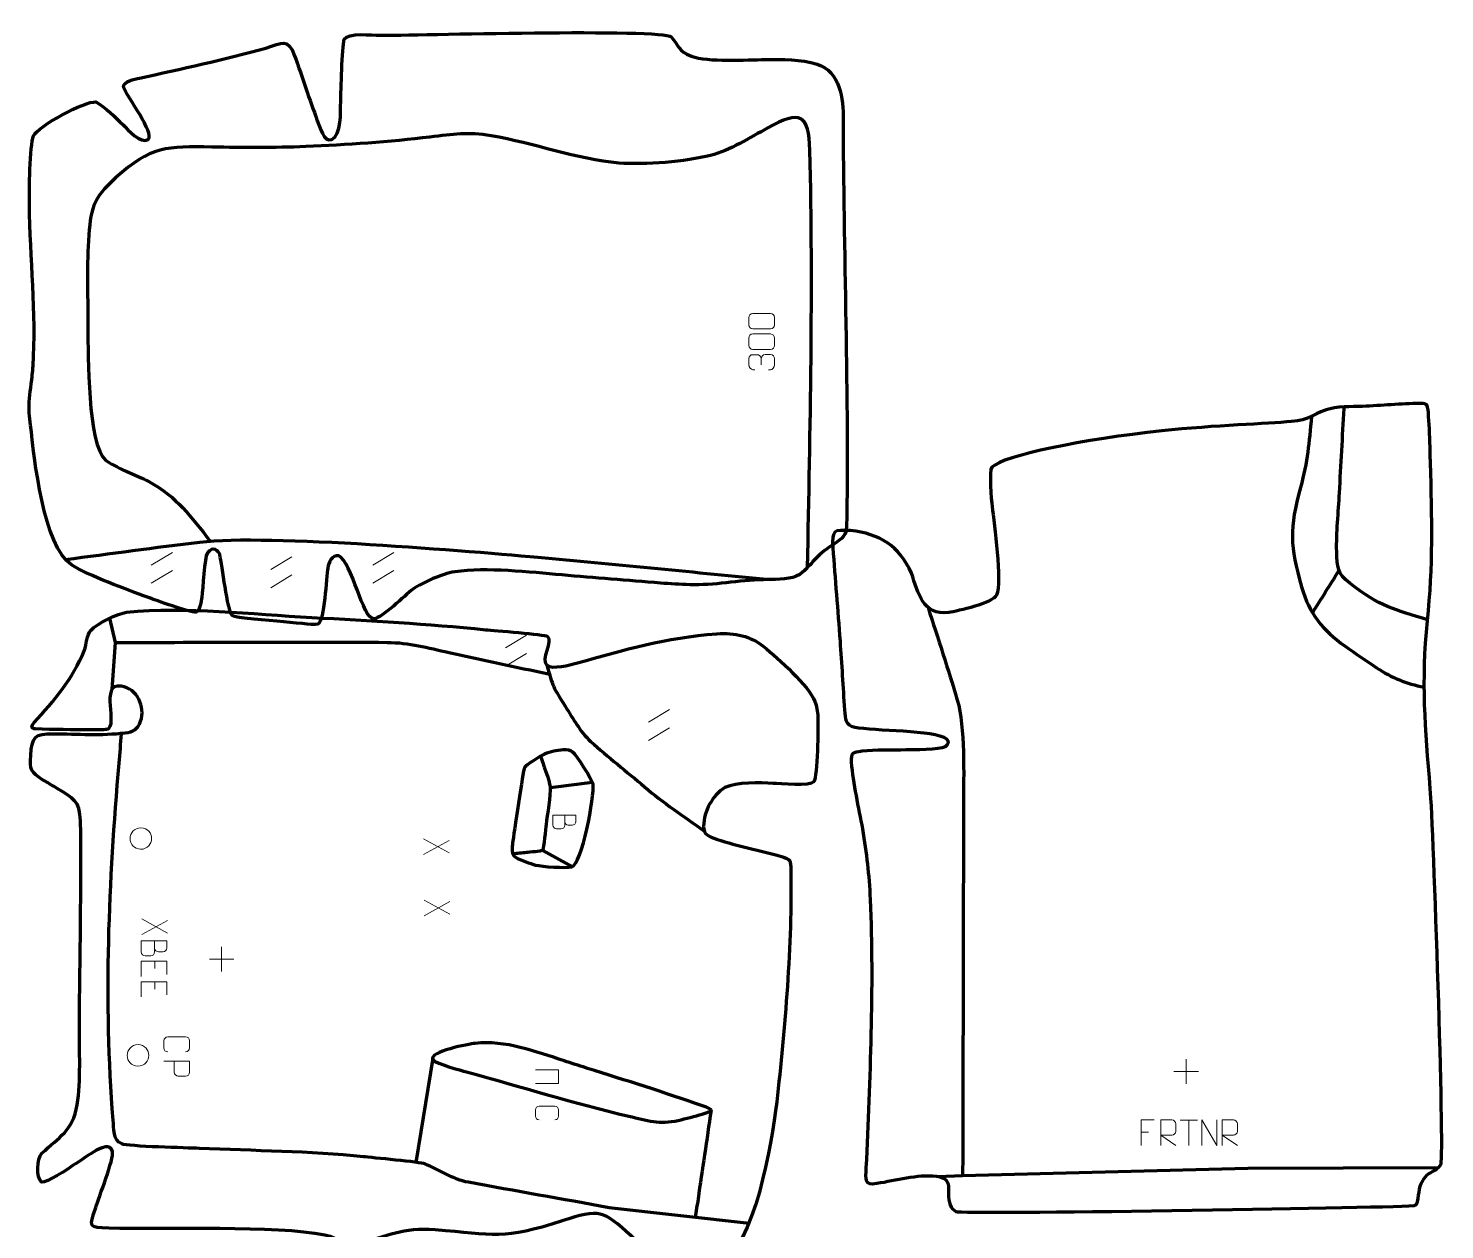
# Model space of a CAD drawing. Header units: millimetres. Extents: x -42 to 1337, y -44 to 1975.
# Drawn here: x -42 to 1337, y 804 to 1975 of the extents above; entities that cross this region are included whole.
import ezdxf

# ---------------------------------------------------------------- set-up
doc = ezdxf.new("R2010")
doc.units = ezdxf.units.MM
for name, color, linetype in [('2_layer 1', 7, 'Continuous'), ('2_layer 2', 7, 'Continuous'), ('2_layer 3', 7, 'Continuous'), ('SUZUKI_XBEE_1_layer 1', 7, 'Continuous'), ('SUZUKI_XBEE_1_layer 2', 7, 'Continuous'), ('SUZUKI_XBEE_1_layer 3', 7, 'Continuous'), ('TOYOTA_FORTUNER_1_layer 2', 7, 'Continuous'), ('TOYOTA_FORTUNER_1_layer 3', 7, 'Continuous')]:
    doc.layers.add(name, color=color, linetype=linetype)

msp = doc.modelspace()

# ---------------------------------------------------------------- linework, layer by layer
at = {"layer": '2_layer 1', "color": 250, "lineweight": 9}
for points, knots in [([(659.5, 1686.4), (659.5, 1688.8), (659.5, 1691.1), (659.5, 1693.5), (659.5, 1693.5), (659.5, 1695.5), (661, 1697.5), (663.4, 1697.5), (663.4, 1697.5), (669.2, 1697.5), (674.9, 1697.5), (680.7, 1697.5), (680.7, 1697.5), (683, 1697.4), (684.5, 1695.7), (684.5, 1693.5), (684.5, 1693.5), (684.5, 1691.1), (684.5, 1688.7), (684.5, 1686.4), (684.5, 1686.4), (684.6, 1684.4), (682.7, 1682.4), (680.7, 1682.4), (680.7, 1682.4), (674.9, 1682.4), (669.2, 1682.4), (663.4, 1682.4), (663.4, 1682.4), (661.2, 1682.4), (659.5, 1684.2), (659.5, 1686.4)], [0, 0, 0, 0, 0.111111, 0.111111, 0.111111, 0.111111, 0.222222, 0.222222, 0.222222, 0.222222, 0.333333, 0.333333, 0.333333, 0.333333, 0.444444, 0.444444, 0.444444, 0.444444, 0.555556, 0.555556, 0.555556, 0.555556, 0.666667, 0.666667, 0.666667, 0.666667, 0.777778, 0.777778, 0.777778, 0.777778, 1, 1, 1, 1]), ([(659.5, 1666.4), (659.5, 1668.8), (659.5, 1671.1), (659.5, 1673.5), (659.5, 1673.5), (659.5, 1675.5), (661, 1677.5), (663.4, 1677.5), (663.4, 1677.5), (669.2, 1677.5), (674.9, 1677.5), (680.7, 1677.5), (680.7, 1677.5), (683, 1677.4), (684.5, 1675.7), (684.5, 1673.5), (684.5, 1673.5), (684.5, 1671.1), (684.5, 1668.7), (684.5, 1666.4), (684.5, 1666.4), (684.6, 1664.4), (682.7, 1662.4), (680.7, 1662.4), (680.7, 1662.4), (674.9, 1662.4), (669.2, 1662.4), (663.4, 1662.4), (663.4, 1662.4), (661.2, 1662.4), (659.5, 1664.2), (659.5, 1666.4)], [0, 0, 0, 0, 0.111111, 0.111111, 0.111111, 0.111111, 0.222222, 0.222222, 0.222222, 0.222222, 0.333333, 0.333333, 0.333333, 0.333333, 0.444444, 0.444444, 0.444444, 0.444444, 0.555556, 0.555556, 0.555556, 0.555556, 0.666667, 0.666667, 0.666667, 0.666667, 0.777778, 0.777778, 0.777778, 0.777778, 1, 1, 1, 1]), ([(665.2, 1642.6), (665.2, 1642.6), (663.4, 1642.6), (663.4, 1642.6), (663.4, 1642.6), (661.6, 1642.6), (659.5, 1645.3), (659.5, 1647.3), (659.5, 1647.3), (659.5, 1649.4), (659.5, 1651.4), (659.5, 1653.5), (659.5, 1653.5), (659.5, 1655.7), (661.4, 1657.3), (663.3, 1657.3), (663.3, 1657.3), (664.7, 1657.3), (666.2, 1657.3), (667.6, 1657.3), (667.6, 1657.3), (669.2, 1657.3), (671.5, 1655.7), (671.5, 1653.5), (671.5, 1653.5), (671.5, 1655.7), (673.3, 1657.3), (675.3, 1657.4), (675.3, 1657.4), (677.1, 1657.4), (678.9, 1657.4), (680.7, 1657.4), (680.7, 1657.4), (682.8, 1657.4), (684.5, 1655.3), (684.5, 1653.5), (684.5, 1653.5), (684.5, 1651.4), (684.5, 1649.4), (684.5, 1647.3), (684.5, 1647.3), (684.5, 1645.1), (682.1, 1642.6), (680.6, 1642.6), (680.6, 1642.6), (680.6, 1642.6), (678.7, 1642.6), (678.7, 1642.6)], [0, 0, 0, 0, 0.076923, 0.076923, 0.076923, 0.076923, 0.153846, 0.153846, 0.153846, 0.153846, 0.230769, 0.230769, 0.230769, 0.230769, 0.307692, 0.307692, 0.307692, 0.307692, 0.384615, 0.384615, 0.384615, 0.384615, 0.461538, 0.461538, 0.461538, 0.461538, 0.538462, 0.538462, 0.538462, 0.538462, 0.615385, 0.615385, 0.615385, 0.615385, 0.692308, 0.692308, 0.692308, 0.692308, 0.769231, 0.769231, 0.769231, 0.769231, 0.846154, 0.846154, 0.846154, 0.846154, 1, 1, 1, 1])]:
    msp.add_open_spline(points, degree=3, knots=knots, dxfattribs=at)
for points in [[(671.5, 1647.3), (671.5, 1647.3), (671.5, 1653.5), (671.5, 1653.5)], [(77.3, 1452.2), (77.3, 1452.2), (97.9, 1464.6), (97.9, 1464.6)], [(293.2, 1452.2), (293.2, 1452.2), (313.8, 1464.6), (313.8, 1464.6)], [(193.8, 1448), (193.8, 1448), (214.3, 1460.3), (214.3, 1460.3)], [(77.3, 1434.5), (77.3, 1434.5), (97.9, 1446.8), (97.9, 1446.8)], [(193.8, 1430.2), (193.8, 1430.2), (214.3, 1442.6), (214.3, 1442.6)], [(293.2, 1434.5), (293.2, 1434.5), (313.8, 1446.8), (313.8, 1446.8)]]:
    msp.add_open_spline(points, degree=3, dxfattribs=at)
at = {"layer": '2_layer 2', "color": 142, "lineweight": 158}
for points, knots in [([(716.7, 1450), (719.2, 1584.7), (722.4, 1721.7), (719, 1856.4), (719, 1856.4), (718.1, 1891.9), (709.6, 1895.6), (677.9, 1878.3), (677.9, 1878.3), (660.8, 1868.9), (641.1, 1856.3), (622.3, 1851.6), (622.3, 1851.6), (598, 1845.4), (558.4, 1842.1), (533.3, 1844.1), (533.3, 1844.1), (491.3, 1847.8), (450.1, 1863.5), (408.6, 1870.6), (408.6, 1870.6), (385.6, 1874.5), (371.5, 1872), (348.8, 1869.4), (348.8, 1869.4), (309.6, 1864.8), (267.4, 1861.7), (227.9, 1860.1), (227.9, 1860.1), (196.8, 1858.9), (167.4, 1859.1), (136.3, 1859.7), (136.3, 1859.7), (93.1, 1860.6), (76.2, 1860.4), (42.9, 1829.9), (42.9, 1829.9), (19.4, 1808.4), (18.3, 1799.5), (16.2, 1768.4), (16.2, 1768.4), (14.4, 1740.5), (15.6, 1710.5), (15.6, 1682.4), (15.6, 1682.4), (15.7, 1658.6), (15.4, 1569), (32.8, 1554.6), (32.8, 1554.6), (41.6, 1547.4), (63.2, 1540.1), (74.8, 1533.7), (74.8, 1533.7), (103.1, 1518.2), (115.2, 1500), (134.8, 1475.7)], [0, 0, 0, 0, 0.066667, 0.066667, 0.066667, 0.066667, 0.133333, 0.133333, 0.133333, 0.133333, 0.2, 0.2, 0.2, 0.2, 0.266667, 0.266667, 0.266667, 0.266667, 0.333333, 0.333333, 0.333333, 0.333333, 0.4, 0.4, 0.4, 0.4, 0.466667, 0.466667, 0.466667, 0.466667, 0.533333, 0.533333, 0.533333, 0.533333, 0.6, 0.6, 0.6, 0.6, 0.666667, 0.666667, 0.666667, 0.666667, 0.733333, 0.733333, 0.733333, 0.733333, 0.8, 0.8, 0.8, 0.8, 0.866667, 0.866667, 0.866667, 0.866667, 1, 1, 1, 1]), ([(-6.3, 1457.7), (37.3, 1463.3), (81.2, 1469.5), (124.8, 1474.7), (124.8, 1474.7), (190.8, 1482.5), (388.2, 1465.9), (461.1, 1459.2), (461.1, 1459.2), (534.2, 1452.5), (607.3, 1445.3), (680.4, 1438.1)], [0, 0, 0, 0, 0.25, 0.25, 0.25, 0.25, 0.5, 0.5, 0.5, 0.5, 1, 1, 1, 1])]:
    msp.add_open_spline(points, degree=3, knots=knots, dxfattribs=at)
at = {"layer": '2_layer 3', "color": 242, "lineweight": 158}
msp.add_open_spline([(-39.6, 1628.8), (-41, 1618), (-42.4, 1611.6), (-41.5, 1600.5), (-41.5, 1600.5), (-41.1, 1596.5), (-40.7, 1592.5), (-40.2, 1588.5), (-40.2, 1588.5), (-36.8, 1556.5), (-27.8, 1470.8), (-0.4, 1452.5), (-0.4, 1452.5), (15.7, 1441.8), (54.2, 1428.3), (73.8, 1420.9), (73.8, 1420.9), (82, 1417.7), (114.4, 1406.2), (121.2, 1406.3), (121.2, 1406.3), (125.1, 1408.5), (125.8, 1417), (126.5, 1421.1), (126.5, 1421.1), (127.8, 1428.9), (128.9, 1459.5), (132, 1464.1), (132, 1464.1), (137, 1471.2), (143.1, 1466.1), (144, 1462.4), (144, 1462.4), (146.5, 1452), (151.5, 1408.5), (155.9, 1403.3), (155.9, 1403.3), (158.3, 1400.4), (179.3, 1399.4), (199.8, 1397.6), (199.8, 1397.6), (217.4, 1396.2), (234.6, 1393.6), (239.2, 1394.5), (239.2, 1394.5), (239.2, 1394.5), (239.6, 1394.6), (239.6, 1394.6), (239.6, 1394.6), (246.1, 1397.8), (247.9, 1440.5), (249.2, 1449.5), (249.2, 1449.5), (250, 1454.2), (253.3, 1462.3), (260, 1461.3), (260, 1461.3), (273, 1455.7), (283, 1399.2), (294.4, 1399.9), (294.4, 1399.9), (301.9, 1400.3), (324.4, 1422.9), (332, 1428.6), (332, 1428.6), (343, 1435.9), (359.8, 1443.5), (373, 1445.7), (373, 1445.7), (404.3, 1450.2), (445.7, 1445.3), (477.5, 1442.6), (477.5, 1442.6), (509.5, 1439.9), (541.5, 1437.1), (573.6, 1434.7), (573.6, 1434.7), (583, 1434), (592.4, 1433.4), (601.9, 1433.1), (601.9, 1433.1), (625, 1432.2), (649.9, 1437.4), (673.7, 1438), (673.7, 1438), (682.4, 1438.2), (697.6, 1438.1), (705.5, 1441.3), (705.5, 1441.3), (705.5, 1441.3), (709.1, 1443), (709.1, 1443), (709.1, 1443), (721.8, 1453.3), (724.5, 1461.6), (740.6, 1471.5), (740.6, 1471.5), (751.4, 1478.1), (754.4, 1482.6), (754.6, 1489.4), (754.6, 1489.4), (757.4, 1606.3), (751.3, 1768.8), (751.4, 1886.5), (751.4, 1886.5), (751.5, 1906.7), (748.5, 1933.3), (726, 1940.6), (726, 1940.6), (709.8, 1945.3), (692.3, 1945.3), (675.5, 1945), (675.5, 1945), (657.8, 1944.7), (619.2, 1942.3), (603.6, 1948.3), (603.6, 1948.3), (589.8, 1953.6), (592, 1958.1), (583.8, 1967.1), (583.8, 1967.1), (576.2, 1975.4), (330.8, 1968.5), (299.8, 1968.6), (299.8, 1968.6), (293.1, 1968.7), (268.4, 1971.5), (265.4, 1964.7), (265.4, 1964.7), (263, 1956.3), (262.2, 1914.6), (261.9, 1903.7), (261.9, 1903.7), (261.6, 1894.8), (262.9, 1870.9), (253.1, 1866.9), (253.1, 1866.9), (245.5, 1863.9), (241.1, 1880.1), (239.1, 1885.4), (239.1, 1885.4), (231.2, 1906.4), (224.7, 1927.6), (217, 1948.5), (217, 1948.5), (210, 1966.9), (205.3, 1960.9), (188.8, 1956.2), (188.8, 1956.2), (149.5, 1945), (105.7, 1935.8), (65.8, 1926.8), (65.8, 1926.8), (61.5, 1925.9), (49.4, 1924), (50.4, 1917.9), (50.4, 1917.9), (53.2, 1909.2), (81.5, 1872.5), (74.2, 1867.2), (74.2, 1867.2), (67.1, 1862.1), (54.6, 1876.7), (49.8, 1881.4), (49.8, 1881.4), (42.2, 1888.7), (32.6, 1898.5), (23.4, 1903.6), (23.4, 1903.6), (12.9, 1905), (-33.5, 1879.8), (-37.3, 1870.5), (-37.3, 1870.5), (-41, 1861.4), (-41.6, 1815.9), (-41.4, 1803.5), (-41.4, 1803.5), (-40.8, 1752), (-34.3, 1697.3), (-37.8, 1646.3), (-37.8, 1646.3), (-38.2, 1640.4), (-38.8, 1634.7), (-39.6, 1628.8)], degree=3, knots=[0, 0, 0, 0, 0.021277, 0.021277, 0.021277, 0.021277, 0.042553, 0.042553, 0.042553, 0.042553, 0.06383, 0.06383, 0.06383, 0.06383, 0.085106, 0.085106, 0.085106, 0.085106, 0.106383, 0.106383, 0.106383, 0.106383, 0.12766, 0.12766, 0.12766, 0.12766, 0.148936, 0.148936, 0.148936, 0.148936, 0.170213, 0.170213, 0.170213, 0.170213, 0.191489, 0.191489, 0.191489, 0.191489, 0.212766, 0.212766, 0.212766, 0.212766, 0.234043, 0.234043, 0.234043, 0.234043, 0.255319, 0.255319, 0.255319, 0.255319, 0.276596, 0.276596, 0.276596, 0.276596, 0.297872, 0.297872, 0.297872, 0.297872, 0.319149, 0.319149, 0.319149, 0.319149, 0.340426, 0.340426, 0.340426, 0.340426, 0.361702, 0.361702, 0.361702, 0.361702, 0.382979, 0.382979, 0.382979, 0.382979, 0.404255, 0.404255, 0.404255, 0.404255, 0.425532, 0.425532, 0.425532, 0.425532, 0.446809, 0.446809, 0.446809, 0.446809, 0.468085, 0.468085, 0.468085, 0.468085, 0.489362, 0.489362, 0.489362, 0.489362, 0.510638, 0.510638, 0.510638, 0.510638, 0.531915, 0.531915, 0.531915, 0.531915, 0.553191, 0.553191, 0.553191, 0.553191, 0.574468, 0.574468, 0.574468, 0.574468, 0.595745, 0.595745, 0.595745, 0.595745, 0.617021, 0.617021, 0.617021, 0.617021, 0.638298, 0.638298, 0.638298, 0.638298, 0.659574, 0.659574, 0.659574, 0.659574, 0.680851, 0.680851, 0.680851, 0.680851, 0.702128, 0.702128, 0.702128, 0.702128, 0.723404, 0.723404, 0.723404, 0.723404, 0.744681, 0.744681, 0.744681, 0.744681, 0.765957, 0.765957, 0.765957, 0.765957, 0.787234, 0.787234, 0.787234, 0.787234, 0.808511, 0.808511, 0.808511, 0.808511, 0.829787, 0.829787, 0.829787, 0.829787, 0.851064, 0.851064, 0.851064, 0.851064, 0.87234, 0.87234, 0.87234, 0.87234, 0.893617, 0.893617, 0.893617, 0.893617, 0.914894, 0.914894, 0.914894, 0.914894, 0.93617, 0.93617, 0.93617, 0.93617, 0.957447, 0.957447, 0.957447, 0.957447, 1, 1, 1, 1], dxfattribs=at)
at = {"layer": 'SUZUKI_XBEE_1_layer 1', "color": 250, "lineweight": 9}
for points in [[(443, 1383.9), (443, 1383.9), (422.4, 1371.5), (422.4, 1371.5)], [(443, 1366.1), (443, 1366.1), (422.4, 1353.8), (422.4, 1353.8)], [(582.2, 1311.4), (582.2, 1311.4), (561.6, 1299), (561.6, 1299)], [(582.2, 1293.6), (582.2, 1293.6), (561.6, 1281.3), (561.6, 1281.3)], [(367.6, 1171.6), (367.6, 1171.6), (342.7, 1185.4), (342.7, 1185.4)], [(367.6, 1183.9), (367.6, 1183.9), (342.7, 1170.2), (342.7, 1170.2)], [(368.1, 1111.9), (368.1, 1111.9), (343.2, 1125.7), (343.2, 1125.7)], [(368.1, 1124.2), (368.1, 1124.2), (343.2, 1110.5), (343.2, 1110.5)], [(93.1, 1105.9), (93.1, 1105.9), (68.1, 1092.1), (68.1, 1092.1)], [(93.1, 1093.6), (93.1, 1093.6), (68.2, 1107.3), (68.2, 1107.3)], [(145.9, 1080), (145.9, 1080), (145.9, 1056), (145.9, 1056)], [(80.7, 1066.1), (80.7, 1066.1), (80.7, 1059), (80.7, 1059)], [(157.8, 1068), (157.8, 1068), (133.9, 1068), (133.9, 1068)], [(80.7, 1046.1), (80.7, 1046.1), (80.7, 1039), (80.7, 1039)]]:
    msp.add_open_spline(points, degree=3, dxfattribs=at)
for points, knots in [([(480.2, 1208.5), (480.2, 1205.2), (480.2, 1202), (480.2, 1198.7), (480.2, 1198.7), (480.2, 1196.9), (478.6, 1195.2), (476.8, 1195.2), (476.8, 1195.2), (475.8, 1195.2), (473, 1195.2), (472, 1195.2), (472, 1195.2), (470.4, 1195.2), (468.6, 1196.6), (468.6, 1198.7), (468.6, 1198.7), (468.6, 1201.9), (468.6, 1205.2), (468.6, 1208.4), (468.6, 1208.4), (476, 1208.4), (483.5, 1208.4), (490.9, 1208.4), (490.9, 1208.4), (490.9, 1206.3), (490.9, 1204.2), (490.9, 1202.1), (490.9, 1202.1), (490.9, 1200.6), (489.2, 1198.7), (487.5, 1198.7), (487.5, 1198.7), (485.6, 1198.7), (485.5, 1198.7), (483.6, 1198.7), (483.6, 1198.7), (481.8, 1198.7), (480.2, 1200.3), (480.2, 1202.1)], [0, 0, 0, 0, 0.090909, 0.090909, 0.090909, 0.090909, 0.181818, 0.181818, 0.181818, 0.181818, 0.272727, 0.272727, 0.272727, 0.272727, 0.363636, 0.363636, 0.363636, 0.363636, 0.454545, 0.454545, 0.454545, 0.454545, 0.545455, 0.545455, 0.545455, 0.545455, 0.636364, 0.636364, 0.636364, 0.636364, 0.727273, 0.727273, 0.727273, 0.727273, 0.818182, 0.818182, 0.818182, 0.818182, 1, 1, 1, 1]), ([(67.3, 1196.2), (73.9, 1196.2), (77.7, 1190.9), (77.7, 1185.7), (77.7, 1185.7), (77.7, 1180.6), (73.7, 1175.3), (67, 1175.2), (67, 1175.2), (60.7, 1175.6), (56.7, 1180), (56.7, 1185.7), (56.7, 1185.7), (56.6, 1190.9), (60.6, 1196.2), (67.3, 1196.2)], [0, 0, 0, 0, 0.2, 0.2, 0.2, 0.2, 0.4, 0.4, 0.4, 0.4, 0.6, 0.6, 0.6, 0.6, 1, 1, 1, 1]), ([(80.6, 1086.1), (80.6, 1082.5), (80.6, 1078.9), (80.6, 1075.2), (80.6, 1075.2), (80.6, 1073.2), (78.8, 1071.3), (76.8, 1071.3), (76.8, 1071.3), (75.7, 1071.3), (72.6, 1071.3), (71.5, 1071.3), (71.5, 1071.3), (69.6, 1071.3), (67.6, 1072.9), (67.6, 1075.2), (67.6, 1075.2), (67.6, 1078.8), (67.6, 1082.5), (67.6, 1086.1), (67.6, 1086.1), (76, 1086.1), (84.3, 1086.1), (92.6, 1086.1), (92.6, 1086.1), (92.6, 1083.7), (92.6, 1081.3), (92.6, 1079), (92.6, 1079), (92.6, 1077.3), (90.7, 1075.2), (88.7, 1075.2), (88.7, 1075.2), (86.7, 1075.2), (86.5, 1075.2), (84.5, 1075.2), (84.5, 1075.2), (82.4, 1075.2), (80.6, 1077), (80.6, 1079)], [0, 0, 0, 0, 0.090909, 0.090909, 0.090909, 0.090909, 0.181818, 0.181818, 0.181818, 0.181818, 0.272727, 0.272727, 0.272727, 0.272727, 0.363636, 0.363636, 0.363636, 0.363636, 0.454545, 0.454545, 0.454545, 0.454545, 0.545455, 0.545455, 0.545455, 0.545455, 0.636364, 0.636364, 0.636364, 0.636364, 0.727273, 0.727273, 0.727273, 0.727273, 0.818182, 0.818182, 0.818182, 0.818182, 1, 1, 1, 1]), ([(92.6, 1053.3), (92.6, 1053.3), (92.6, 1066.1), (92.6, 1066.1), (92.6, 1066.1), (92.6, 1066.1), (67.6, 1066.1), (67.6, 1066.1), (67.6, 1066.1), (67.6, 1066.1), (67.6, 1051.3), (67.6, 1051.3)], [0, 0, 0, 0, 0.25, 0.25, 0.25, 0.25, 0.5, 0.5, 0.5, 0.5, 1, 1, 1, 1]), ([(92.6, 1033.3), (92.6, 1033.3), (92.6, 1046.1), (92.6, 1046.1), (92.6, 1046.1), (92.6, 1046.1), (67.6, 1046.1), (67.6, 1046.1), (67.6, 1046.1), (67.6, 1046.1), (67.6, 1031.3), (67.6, 1031.3)], [0, 0, 0, 0, 0.25, 0.25, 0.25, 0.25, 0.5, 0.5, 0.5, 0.5, 1, 1, 1, 1]), ([(64.5, 984.8), (71.1, 984.7), (75, 979.5), (74.9, 974.3), (74.9, 974.3), (75, 969.2), (70.9, 963.9), (64.3, 963.8), (64.3, 963.8), (57.9, 964.2), (53.9, 968.6), (53.9, 974.3), (53.9, 974.3), (53.8, 979.5), (57.8, 984.7), (64.5, 984.8)], [0, 0, 0, 0, 0.2, 0.2, 0.2, 0.2, 0.4, 0.4, 0.4, 0.4, 0.6, 0.6, 0.6, 0.6, 1, 1, 1, 1]), ([(93.4, 977.7), (91.1, 977.8), (89.6, 979.5), (89.6, 981.6), (89.6, 981.6), (89.6, 984), (89.6, 986.3), (89.6, 988.6), (89.6, 988.6), (89.5, 990.5), (91.4, 992.5), (93.4, 992.5), (93.4, 992.5), (99.2, 992.5), (104.9, 992.5), (110.7, 992.5), (110.7, 992.5), (112.9, 992.5), (114.6, 990.8), (114.6, 988.6), (114.6, 988.6), (114.6, 986.3), (114.6, 984), (114.6, 981.6), (114.6, 981.6), (114.6, 979.7), (113.1, 977.7), (110.7, 977.7)], [0, 0, 0, 0, 0.125, 0.125, 0.125, 0.125, 0.25, 0.25, 0.25, 0.25, 0.375, 0.375, 0.375, 0.375, 0.5, 0.5, 0.5, 0.5, 0.625, 0.625, 0.625, 0.625, 0.75, 0.75, 0.75, 0.75, 1, 1, 1, 1]), ([(89.6, 968.7), (89.6, 968.7), (114.6, 968.7), (114.6, 968.7), (114.6, 968.7), (114.6, 965.1), (114.6, 961.5), (114.6, 957.9), (114.6, 957.9), (114.5, 955.6), (113, 954), (110.7, 954), (110.7, 954), (108.6, 954), (105.6, 954), (103.5, 954), (103.5, 954), (101.7, 954.1), (99.7, 955.9), (99.7, 957.9), (99.7, 957.9), (99.7, 957.9), (99.7, 968.7), (99.7, 968.7)], [0, 0, 0, 0, 0.142857, 0.142857, 0.142857, 0.142857, 0.285714, 0.285714, 0.285714, 0.285714, 0.428571, 0.428571, 0.428571, 0.428571, 0.571429, 0.571429, 0.571429, 0.571429, 0.714286, 0.714286, 0.714286, 0.714286, 1, 1, 1, 1]), ([(451.7, 960.1), (451.7, 960.1), (474, 960.1), (474, 960.1), (474, 960.1), (474, 960.1), (474, 947), (474, 947), (474, 947), (474, 947), (451.7, 947), (451.7, 947)], [0, 0, 0, 0, 0.25, 0.25, 0.25, 0.25, 0.5, 0.5, 0.5, 0.5, 1, 1, 1, 1]), ([(455.1, 911.5), (453, 911.6), (451.7, 913.1), (451.7, 915.1), (451.7, 915.1), (451.7, 917.2), (451.7, 919.2), (451.7, 921.3), (451.7, 921.3), (451.6, 923.1), (453.3, 924.8), (455.1, 924.8), (455.1, 924.8), (460.2, 924.8), (465.4, 924.8), (470.6, 924.8), (470.6, 924.8), (472.5, 924.8), (474, 923.2), (474, 921.3), (474, 921.3), (474, 919.2), (474, 917.2), (474, 915.1), (474, 915.1), (474.1, 913.3), (472.7, 911.5), (470.5, 911.5)], [0, 0, 0, 0, 0.125, 0.125, 0.125, 0.125, 0.25, 0.25, 0.25, 0.25, 0.375, 0.375, 0.375, 0.375, 0.5, 0.5, 0.5, 0.5, 0.625, 0.625, 0.625, 0.625, 0.75, 0.75, 0.75, 0.75, 1, 1, 1, 1])]:
    msp.add_open_spline(points, degree=3, knots=knots, dxfattribs=at)
at = {"layer": 'SUZUKI_XBEE_1_layer 2', "color": 142, "lineweight": 158}
for points, knots in [([(36.7, 1400.4), (36.7, 1400.4), (42.1, 1376.8), (42.1, 1376.8), (42.1, 1376.8), (42.1, 1376.8), (39, 1330.9), (39, 1330.9)], [0, 0, 0, 0, 0.333333, 0.333333, 0.333333, 0.333333, 1, 1, 1, 1]), ([(42.1, 1376.8), (130.4, 1376.9), (218.7, 1377.6), (307, 1376.9), (307, 1376.9), (329.2, 1376.7), (346.2, 1371.7), (367.4, 1367), (367.4, 1367), (367.4, 1367), (368.9, 1366.7), (368.9, 1366.7), (368.9, 1366.7), (400.7, 1359.8), (432.5, 1353), (464.2, 1346.1)], [0, 0, 0, 0, 0.2, 0.2, 0.2, 0.2, 0.4, 0.4, 0.4, 0.4, 0.6, 0.6, 0.6, 0.6, 1, 1, 1, 1]), ([(462.6, 1354.7), (468.6, 1334.2), (468.7, 1332.9), (480.6, 1314.6), (480.6, 1314.6), (488.1, 1303.1), (495.1, 1289.7), (505.3, 1280.4), (505.3, 1280.4), (522.2, 1265.3), (540.5, 1250.9), (557.8, 1236.1), (557.8, 1236.1), (576.2, 1220.5), (596.1, 1207.2), (615.8, 1193.3)], [0, 0, 0, 0, 0.2, 0.2, 0.2, 0.2, 0.4, 0.4, 0.4, 0.4, 0.6, 0.6, 0.6, 0.6, 1, 1, 1, 1]), ([(660, 810.4), (660, 810.4), (523.3, 825.9), (523.3, 825.9), (523.3, 825.9), (477.6, 834.2), (432, 842.3), (386.3, 850.6), (386.3, 850.6), (371.1, 853.3), (358.1, 862.9), (343.9, 868.6), (343.9, 868.6), (340, 870.2), (291.8, 874.7), (284.2, 875.5), (284.2, 875.5), (231.7, 881), (177.2, 881.2), (124.2, 883.7), (124.2, 883.7), (112.6, 884.2), (54.7, 885.4), (48.5, 888.1), (48.5, 888.1), (39.9, 891.9), (40.9, 903), (40.2, 911.3), (40.2, 911.3), (30.9, 1027.1), (36, 1143.7), (46, 1259.3), (46, 1259.3), (46.8, 1268.8), (47.6, 1278.3), (48.4, 1287.8), (48.4, 1287.8), (48.4, 1287.8), (48.6, 1289.3), (48.6, 1289.3)], [0, 0, 0, 0, 0.090909, 0.090909, 0.090909, 0.090909, 0.181818, 0.181818, 0.181818, 0.181818, 0.272727, 0.272727, 0.272727, 0.272727, 0.363636, 0.363636, 0.363636, 0.363636, 0.454545, 0.454545, 0.454545, 0.454545, 0.545455, 0.545455, 0.545455, 0.545455, 0.636364, 0.636364, 0.636364, 0.636364, 0.727273, 0.727273, 0.727273, 0.727273, 0.818182, 0.818182, 0.818182, 0.818182, 1, 1, 1, 1]), ([(429.3, 1181.2), (430.4, 1189.2), (439.6, 1252.8), (440.9, 1254.8), (440.9, 1254.8), (442.9, 1257.9), (456.5, 1266.1), (460.5, 1267.9), (460.5, 1267.9), (466.6, 1270.6), (472, 1271.5), (478.6, 1272.1), (478.6, 1272.1), (482.9, 1272.4), (485.8, 1271.5), (488.1, 1269.9), (488.1, 1269.9), (492.4, 1266.7), (505.9, 1243.8), (507.7, 1238.7), (507.7, 1238.7), (509.4, 1227.7), (496.9, 1160), (486.9, 1158), (486.9, 1158), (481.3, 1156.9), (457.7, 1158.1), (451.8, 1159.9), (451.8, 1159.9), (447.5, 1161.2), (433, 1165.7), (430.5, 1169), (430.5, 1169), (428.1, 1172.2), (428.9, 1177.5), (429.3, 1181.2)], [0, 0, 0, 0, 0.1, 0.1, 0.1, 0.1, 0.2, 0.2, 0.2, 0.2, 0.3, 0.3, 0.3, 0.3, 0.4, 0.4, 0.4, 0.4, 0.5, 0.5, 0.5, 0.5, 0.6, 0.6, 0.6, 0.6, 0.7, 0.7, 0.7, 0.7, 0.8, 0.8, 0.8, 0.8, 1, 1, 1, 1]), ([(456.5, 1266.1), (458.5, 1260.1), (465.4, 1241.3), (465.9, 1236.4), (465.9, 1236.4), (466.4, 1228.3), (463.1, 1208.3), (462, 1199.4), (462, 1199.4), (461.5, 1196), (459.7, 1175.8), (458.7, 1174.6), (458.7, 1174.6), (457.3, 1172.9), (445.4, 1172.4), (442.8, 1172.1), (442.8, 1172.1), (438.4, 1171.6), (434, 1171.1), (429.6, 1170.6)], [0, 0, 0, 0, 0.166667, 0.166667, 0.166667, 0.166667, 0.333333, 0.333333, 0.333333, 0.333333, 0.5, 0.5, 0.5, 0.5, 0.666667, 0.666667, 0.666667, 0.666667, 1, 1, 1, 1]), ([(502.2, 961.7), (539.8, 950), (577.3, 938.1), (614.5, 925.1), (614.5, 925.1), (625.7, 921.2), (625.5, 920.5), (614, 917.1), (614, 917.1), (607.1, 915.1), (597.8, 912.6), (590.8, 911), (590.8, 911), (572.6, 906.9), (560.3, 910.9), (542.5, 915.1), (542.5, 915.1), (489.6, 927.5), (436.9, 943.9), (384.4, 958.3), (384.4, 958.3), (379.1, 959.7), (354.5, 966.1), (351.9, 970.1), (351.9, 970.1), (346.8, 978.2), (387.5, 985.4), (392.7, 986), (392.7, 986), (422.7, 989.4), (451.5, 978), (479.6, 969), (479.6, 969), (486.6, 966.7), (493.7, 964.4), (500.8, 962.2), (500.8, 962.2), (500.8, 962.2), (502.2, 961.7), (502.2, 961.7)], [0, 0, 0, 0, 0.090909, 0.090909, 0.090909, 0.090909, 0.181818, 0.181818, 0.181818, 0.181818, 0.272727, 0.272727, 0.272727, 0.272727, 0.363636, 0.363636, 0.363636, 0.363636, 0.454545, 0.454545, 0.454545, 0.454545, 0.545455, 0.545455, 0.545455, 0.545455, 0.636364, 0.636364, 0.636364, 0.636364, 0.727273, 0.727273, 0.727273, 0.727273, 0.818182, 0.818182, 0.818182, 0.818182, 1, 1, 1, 1]), ([(622.7, 920.8), (618.5, 892), (614.2, 863.1), (610, 834.3), (610, 834.3), (609.1, 828.3), (608.2, 822.4), (607.3, 816.4)], [0, 0, 0, 0, 0.333333, 0.333333, 0.333333, 0.333333, 1, 1, 1, 1])]:
    msp.add_open_spline(points, degree=3, knots=knots, dxfattribs=at)
for points in [[(466.3, 1235.6), (479.9, 1237.3), (493.5, 1239), (507, 1240.8)], [(458.9, 1173.9), (458.9, 1173.9), (487.8, 1158.2), (487.8, 1158.2)], [(351.5, 971.6), (351.5, 971.6), (335.1, 870), (335.1, 870)]]:
    msp.add_open_spline(points, degree=3, dxfattribs=at)
at = {"layer": 'SUZUKI_XBEE_1_layer 3', "color": 242, "lineweight": 158}
msp.add_open_spline([(34.1, 1292.1), (45.6, 1295.1), (26.3, 1337.5), (48, 1334.2), (48, 1334.2), (63.6, 1331.9), (71.9, 1314.1), (66.9, 1300), (66.9, 1300), (64, 1291.9), (59.8, 1289.7), (52, 1288.7), (52, 1288.7), (28.8, 1286), (5.4, 1287.6), (-18, 1287.9), (-18, 1287.9), (-36.4, 1288.1), (-38.8, 1284.5), (-40.1, 1266.6), (-40.1, 1266.6), (-41.1, 1253.2), (-39.8, 1250), (-28.5, 1243), (-28.5, 1243), (-23.9, 1240.1), (-19.1, 1237.5), (-14.5, 1234.6), (-14.5, 1234.6), (1.7, 1224.5), (7.4, 1223.1), (8.5, 1202.8), (8.5, 1202.8), (9.4, 1136.8), (7.7, 1069.8), (7.3, 1003.7), (7.3, 1003.7), (7.2, 979.6), (8.9, 949.4), (5.2, 926.1), (5.2, 926.1), (0.8, 900.4), (-12.4, 894.9), (-29.3, 878.9), (-29.3, 878.9), (-34.1, 873.9), (-35.2, 854.9), (-29.4, 850.9), (-29.4, 850.9), (-25.5, 849.2), (-3.1, 864.3), (1.4, 867.2), (1.4, 867.2), (9.1, 871.8), (16.4, 877.8), (24.1, 881.8), (24.1, 881.8), (29.3, 884.6), (37.1, 888.3), (39.6, 880.6), (39.6, 880.6), (41.2, 874.2), (26.2, 835.2), (23.2, 826.2), (23.2, 826.2), (17, 806.5), (16, 806.6), (36, 805.9), (36, 805.9), (90.5, 804.2), (199.4, 808.8), (246.3, 799.2), (246.3, 799.2), (262.8, 795.8), (261.7, 786.5), (278.9, 790.4), (278.9, 790.4), (307.8, 798.5), (322.2, 806.3), (353.9, 804.4), (353.9, 804.4), (411.4, 799.3), (420.2, 794.2), (477.7, 813), (477.7, 813), (513.8, 825.2), (517.8, 823.4), (544.8, 798.3), (544.8, 798.3), (571.7, 773.8), (589.4, 745.8), (629, 766.7), (629, 766.7), (666.4, 791.8), (681, 886.1), (686.7, 929), (686.7, 929), (694.4, 998.5), (702, 1084.6), (700.3, 1154.7), (700.3, 1154.7), (700.1, 1164.4), (700.8, 1165.6), (691.2, 1168.3), (691.2, 1168.3), (669.9, 1174.3), (649.3, 1177.7), (628.1, 1185.2), (628.1, 1185.2), (620.7, 1187.9), (615, 1188.9), (615.4, 1197.7), (615.4, 1197.7), (615.9, 1212.3), (623.5, 1227.6), (636.2, 1235.4), (636.2, 1235.4), (647.5, 1241), (670.7, 1240), (683.2, 1239.5), (683.2, 1239.5), (689.5, 1239.2), (719.7, 1236.4), (722.8, 1241.1), (722.8, 1241.1), (726.5, 1246.7), (727, 1294.4), (726.7, 1304), (726.7, 1304), (726.4, 1309.8), (725.6, 1314.8), (723.9, 1319.2), (723.9, 1319.2), (717.5, 1334.9), (689, 1360.5), (673.5, 1373.1), (673.5, 1373.1), (661.5, 1382.9), (645.9, 1386.4), (628.2, 1385.3), (628.2, 1385.3), (578.5, 1381.7), (538.7, 1369.8), (491.4, 1356.6), (491.4, 1356.6), (485.5, 1355.1), (468.1, 1350.2), (462.6, 1354.7), (462.6, 1354.7), (456.1, 1360.1), (469.1, 1378.4), (463.4, 1382.7), (463.4, 1382.7), (460.4, 1384.9), (411, 1388.4), (402.9, 1389.2), (402.9, 1389.2), (346.1, 1395.1), (290.9, 1398.2), (233.9, 1401.2), (233.9, 1401.2), (174.9, 1404.4), (111.9, 1412.2), (53.2, 1406.2), (53.2, 1406.2), (45.3, 1405.4), (24.2, 1395.2), (18.7, 1388.9), (18.7, 1388.9), (14.1, 1383.6), (14.6, 1375.6), (12, 1368.8), (12, 1368.8), (1.1, 1341.8), (-17.3, 1319.8), (-36.7, 1298.7), (-36.7, 1298.7), (-39.3, 1295.9), (-40.4, 1292.7), (-35.5, 1292.5), (-35.5, 1292.5), (-17.9, 1291.9), (1, 1291.7), (18.7, 1291.7), (18.7, 1291.7), (22.3, 1291.6), (30.7, 1291.5), (34.1, 1292.1)], degree=3, knots=[0, 0, 0, 0, 0.020833, 0.020833, 0.020833, 0.020833, 0.041667, 0.041667, 0.041667, 0.041667, 0.0625, 0.0625, 0.0625, 0.0625, 0.083333, 0.083333, 0.083333, 0.083333, 0.104167, 0.104167, 0.104167, 0.104167, 0.125, 0.125, 0.125, 0.125, 0.145833, 0.145833, 0.145833, 0.145833, 0.166667, 0.166667, 0.166667, 0.166667, 0.1875, 0.1875, 0.1875, 0.1875, 0.208333, 0.208333, 0.208333, 0.208333, 0.229167, 0.229167, 0.229167, 0.229167, 0.25, 0.25, 0.25, 0.25, 0.270833, 0.270833, 0.270833, 0.270833, 0.291667, 0.291667, 0.291667, 0.291667, 0.3125, 0.3125, 0.3125, 0.3125, 0.333333, 0.333333, 0.333333, 0.333333, 0.354167, 0.354167, 0.354167, 0.354167, 0.375, 0.375, 0.375, 0.375, 0.395833, 0.395833, 0.395833, 0.395833, 0.416667, 0.416667, 0.416667, 0.416667, 0.4375, 0.4375, 0.4375, 0.4375, 0.458333, 0.458333, 0.458333, 0.458333, 0.479167, 0.479167, 0.479167, 0.479167, 0.5, 0.5, 0.5, 0.5, 0.520833, 0.520833, 0.520833, 0.520833, 0.541667, 0.541667, 0.541667, 0.541667, 0.5625, 0.5625, 0.5625, 0.5625, 0.583333, 0.583333, 0.583333, 0.583333, 0.604167, 0.604167, 0.604167, 0.604167, 0.625, 0.625, 0.625, 0.625, 0.645833, 0.645833, 0.645833, 0.645833, 0.666667, 0.666667, 0.666667, 0.666667, 0.6875, 0.6875, 0.6875, 0.6875, 0.708333, 0.708333, 0.708333, 0.708333, 0.729167, 0.729167, 0.729167, 0.729167, 0.75, 0.75, 0.75, 0.75, 0.770833, 0.770833, 0.770833, 0.770833, 0.791667, 0.791667, 0.791667, 0.791667, 0.8125, 0.8125, 0.8125, 0.8125, 0.833333, 0.833333, 0.833333, 0.833333, 0.854167, 0.854167, 0.854167, 0.854167, 0.875, 0.875, 0.875, 0.875, 0.895833, 0.895833, 0.895833, 0.895833, 0.916667, 0.916667, 0.916667, 0.916667, 0.9375, 0.9375, 0.9375, 0.9375, 0.958333, 0.958333, 0.958333, 0.958333, 1, 1, 1, 1], dxfattribs=at)
at = {"layer": 'TOYOTA_FORTUNER_1_layer 2', "color": 142, "lineweight": 158}
for points, knots in [([(1321.9, 1398.4), (1287.6, 1409.2), (1274.6, 1411.6), (1245.1, 1434.5), (1245.1, 1434.5), (1232.8, 1444), (1232.6, 1450.3), (1232.2, 1465.4), (1232.2, 1465.4), (1231.7, 1483.4), (1233.9, 1504.1), (1234.9, 1522.5), (1234.9, 1522.5), (1236.3, 1549.9), (1237.9, 1577.4), (1239.4, 1604.9), (1239.4, 1604.9), (1239.4, 1604.9), (1239.4, 1606.4), (1239.4, 1606.4)], [0, 0, 0, 0, 0.166667, 0.166667, 0.166667, 0.166667, 0.333333, 0.333333, 0.333333, 0.333333, 0.5, 0.5, 0.5, 0.5, 0.666667, 0.666667, 0.666667, 0.666667, 1, 1, 1, 1]), ([(1207.6, 1597.2), (1205.2, 1571), (1204, 1553.6), (1196.8, 1527.8), (1196.8, 1527.8), (1186.1, 1487.7), (1186.4, 1471.1), (1198, 1431), (1198, 1431), (1205.7, 1404.4), (1218.1, 1389.3), (1240.3, 1373.2), (1240.3, 1373.2), (1250.1, 1366.3), (1261.1, 1358.7), (1271, 1352.2), (1271, 1352.2), (1286.5, 1342.2), (1299.4, 1336.7), (1317.6, 1333.3)], [0, 0, 0, 0, 0.166667, 0.166667, 0.166667, 0.166667, 0.333333, 0.333333, 0.333333, 0.333333, 0.5, 0.5, 0.5, 0.5, 0.666667, 0.666667, 0.666667, 0.666667, 1, 1, 1, 1]), ([(1208.8, 1406), (1217.2, 1419.4), (1225.6, 1432.8), (1234, 1446.2), (1234, 1446.2), (1234, 1446.2), (1234.9, 1447.6), (1234.9, 1447.6)], [0, 0, 0, 0, 0.333333, 0.333333, 0.333333, 0.333333, 1, 1, 1, 1]), ([(834.2, 1410.8), (843.6, 1380.9), (853.7, 1350.7), (862.6, 1320.7), (862.6, 1320.7), (870.4, 1294.3), (868.6, 1246.6), (868.6, 1218.1), (868.6, 1218.1), (868.5, 1155.7), (868.3, 1093.3), (868.2, 1030.9), (868.2, 1030.9), (868.1, 974.5), (867.9, 918.1), (867.8, 861.7), (867.8, 861.7), (867.8, 861.7), (867.6, 857.1), (867.6, 857.1)], [0, 0, 0, 0, 0.166667, 0.166667, 0.166667, 0.166667, 0.333333, 0.333333, 0.333333, 0.333333, 0.5, 0.5, 0.5, 0.5, 0.666667, 0.666667, 0.666667, 0.666667, 1, 1, 1, 1]), ([(844, 856.3), (844, 856.3), (867.6, 857.1), (867.6, 857.1), (867.6, 857.1), (867.6, 857.1), (1145.6, 864.4), (1145.6, 864.4), (1145.6, 864.4), (1145.6, 864.4), (1331.5, 865.2), (1331.5, 865.2)], [0, 0, 0, 0, 0.25, 0.25, 0.25, 0.25, 0.5, 0.5, 0.5, 0.5, 1, 1, 1, 1])]:
    msp.add_open_spline(points, degree=3, knots=knots, dxfattribs=at)
at = {"layer": 'TOYOTA_FORTUNER_1_layer 2', "color": 250, "lineweight": 9}
for points in [[(1085.4, 970.5), (1085.4, 970.5), (1085.4, 946.5), (1085.4, 946.5)], [(1073.4, 958.5), (1073.4, 958.5), (1097.4, 958.5), (1097.4, 958.5)], [(1079.6, 911.3), (1079.6, 911.3), (1096.6, 911.3), (1096.6, 911.3)], [(1088.1, 886.4), (1088.1, 886.4), (1088.1, 911.4), (1088.1, 911.4)], [(1041.6, 899.5), (1041.6, 899.5), (1048.8, 899.5), (1048.8, 899.5)]]:
    msp.add_open_spline(points, degree=3, dxfattribs=at)
for points, knots in [([(1054.5, 911.4), (1054.5, 911.4), (1041.6, 911.4), (1041.6, 911.4), (1041.6, 911.4), (1041.6, 911.4), (1041.6, 886.4), (1041.6, 886.4)], [0, 0, 0, 0, 0.333333, 0.333333, 0.333333, 0.333333, 1, 1, 1, 1]), ([(1060.7, 886.4), (1060.7, 886.4), (1060.7, 911.4), (1060.7, 911.4), (1060.7, 911.4), (1064.3, 911.4), (1067.9, 911.4), (1071.5, 911.4), (1071.5, 911.4), (1073.8, 911.3), (1075.4, 909.8), (1075.4, 907.5), (1075.4, 907.5), (1075.4, 905.4), (1075.4, 902.4), (1075.4, 900.3), (1075.4, 900.3), (1075.4, 898.5), (1073.6, 896.5), (1071.6, 896.5), (1071.6, 896.5), (1071.6, 896.5), (1060.7, 896.5), (1060.7, 896.5), (1060.7, 896.5), (1060.7, 896.5), (1075.4, 886.4), (1075.4, 886.4)], [0, 0, 0, 0, 0.125, 0.125, 0.125, 0.125, 0.25, 0.25, 0.25, 0.25, 0.375, 0.375, 0.375, 0.375, 0.5, 0.5, 0.5, 0.5, 0.625, 0.625, 0.625, 0.625, 0.75, 0.75, 0.75, 0.75, 1, 1, 1, 1]), ([(1100.7, 886.4), (1100.7, 886.4), (1100.7, 911.4), (1100.7, 911.4), (1100.7, 911.4), (1100.7, 911.4), (1115.4, 886.4), (1115.4, 886.4), (1115.4, 886.4), (1115.4, 886.4), (1115.4, 911.4), (1115.4, 911.4)], [0, 0, 0, 0, 0.25, 0.25, 0.25, 0.25, 0.5, 0.5, 0.5, 0.5, 1, 1, 1, 1]), ([(1120.7, 886.4), (1120.7, 886.4), (1120.7, 911.4), (1120.7, 911.4), (1120.7, 911.4), (1124.3, 911.4), (1127.9, 911.4), (1131.5, 911.4), (1131.5, 911.4), (1133.8, 911.3), (1135.4, 909.8), (1135.4, 907.5), (1135.4, 907.5), (1135.4, 905.4), (1135.4, 902.4), (1135.4, 900.3), (1135.4, 900.3), (1135.4, 898.5), (1133.6, 896.5), (1131.6, 896.5), (1131.6, 896.5), (1131.6, 896.5), (1120.7, 896.5), (1120.7, 896.5), (1120.7, 896.5), (1120.7, 896.5), (1135.4, 886.4), (1135.4, 886.4)], [0, 0, 0, 0, 0.125, 0.125, 0.125, 0.125, 0.25, 0.25, 0.25, 0.25, 0.375, 0.375, 0.375, 0.375, 0.5, 0.5, 0.5, 0.5, 0.625, 0.625, 0.625, 0.625, 0.75, 0.75, 0.75, 0.75, 1, 1, 1, 1])]:
    msp.add_open_spline(points, degree=3, knots=knots, dxfattribs=at)
at = {"layer": 'TOYOTA_FORTUNER_1_layer 3', "color": 242, "lineweight": 158}
msp.add_open_spline([(1187.8, 1592.1), (1207, 1594), (1206, 1598.1), (1221.8, 1603.5), (1221.8, 1603.5), (1232.2, 1607.1), (1246.3, 1606.4), (1257.4, 1606.9), (1257.4, 1606.9), (1275.7, 1607.8), (1294.9, 1609.4), (1313.2, 1609.8), (1313.2, 1609.8), (1317.5, 1609.9), (1319.5, 1609.4), (1320.4, 1607.9), (1320.4, 1607.9), (1322.6, 1599.8), (1323.2, 1561.8), (1323.5, 1551.8), (1323.5, 1551.8), (1325.1, 1498.6), (1326.3, 1451.1), (1320.6, 1397.9), (1320.6, 1397.9), (1314.6, 1338.6), (1318.4, 1293.6), (1323.4, 1234.2), (1323.4, 1234.2), (1326.3, 1200.3), (1337.4, 877.9), (1333.8, 868.9), (1333.8, 868.9), (1332.8, 866.4), (1331.1, 864.3), (1328.1, 862.6), (1328.1, 862.6), (1321, 858.6), (1318.4, 857.2), (1314.6, 849.6), (1314.6, 849.6), (1311.6, 843.1), (1312.1, 832.1), (1309.8, 829.3), (1309.8, 829.3), (1309, 828.3), (1308.5, 827.9), (1307.3, 827.9), (1307.3, 827.9), (1267.4, 825.6), (866.9, 819.2), (861.2, 822.2), (861.2, 822.2), (856.2, 824.9), (853.7, 830.4), (854.1, 840.3), (854.1, 840.3), (854.4, 851), (853.3, 854.6), (842.2, 856.7), (842.2, 856.7), (823.4, 858.5), (802.8, 852.6), (784.3, 849.7), (784.3, 849.7), (771.3, 847.6), (773.1, 853.6), (773.6, 864.7), (773.6, 864.7), (777.4, 951.1), (781.4, 1040), (777.7, 1126.4), (777.7, 1126.4), (776.6, 1151), (774.1, 1170.8), (770.2, 1195), (770.2, 1195), (766.4, 1215.7), (760.9, 1239.4), (759.3, 1260), (759.3, 1260), (758.7, 1269.4), (760.4, 1269.5), (770, 1270.7), (770, 1270.7), (782.2, 1272.3), (799.8, 1271.9), (812.4, 1272), (812.4, 1272), (819.2, 1272.1), (845.5, 1272.1), (850.7, 1275), (850.7, 1275), (854.1, 1277.2), (854.6, 1280.8), (852.1, 1282.9), (852.1, 1282.9), (840.6, 1291.9), (781.1, 1290.4), (762.7, 1294.4), (762.7, 1294.4), (753, 1296.5), (753.4, 1302.2), (752.7, 1311.1), (752.7, 1311.1), (751.1, 1333.5), (750, 1355.8), (748.3, 1378.2), (748.3, 1378.2), (746.1, 1408.5), (743.6, 1438.8), (741.3, 1469.1), (741.3, 1469.1), (740, 1486.1), (742.5, 1486.9), (758.5, 1485.8), (758.5, 1485.8), (786.8, 1483), (806.3, 1470.6), (817.8, 1444.3), (817.8, 1444.3), (824.9, 1425.1), (828.4, 1403), (854.2, 1405.9), (854.2, 1405.9), (863.2, 1407.5), (897.2, 1415.1), (900.8, 1423), (900.8, 1423), (906.7, 1435.8), (898.3, 1492.6), (896.4, 1509.4), (896.4, 1509.4), (895.8, 1515.2), (893.4, 1544.7), (896.2, 1547.6), (896.2, 1547.6), (907.1, 1558.8), (985.9, 1575.1), (1061.7, 1583), (1061.7, 1583), (1114.3, 1588.6), (1164.6, 1589.9), (1187.8, 1592.1)], degree=3, knots=[0, 0, 0, 0, 0.027027, 0.027027, 0.027027, 0.027027, 0.054054, 0.054054, 0.054054, 0.054054, 0.081081, 0.081081, 0.081081, 0.081081, 0.108108, 0.108108, 0.108108, 0.108108, 0.135135, 0.135135, 0.135135, 0.135135, 0.162162, 0.162162, 0.162162, 0.162162, 0.189189, 0.189189, 0.189189, 0.189189, 0.216216, 0.216216, 0.216216, 0.216216, 0.243243, 0.243243, 0.243243, 0.243243, 0.27027, 0.27027, 0.27027, 0.27027, 0.297297, 0.297297, 0.297297, 0.297297, 0.324324, 0.324324, 0.324324, 0.324324, 0.351351, 0.351351, 0.351351, 0.351351, 0.378378, 0.378378, 0.378378, 0.378378, 0.405405, 0.405405, 0.405405, 0.405405, 0.432432, 0.432432, 0.432432, 0.432432, 0.459459, 0.459459, 0.459459, 0.459459, 0.486486, 0.486486, 0.486486, 0.486486, 0.513514, 0.513514, 0.513514, 0.513514, 0.540541, 0.540541, 0.540541, 0.540541, 0.567568, 0.567568, 0.567568, 0.567568, 0.594595, 0.594595, 0.594595, 0.594595, 0.621622, 0.621622, 0.621622, 0.621622, 0.648649, 0.648649, 0.648649, 0.648649, 0.675676, 0.675676, 0.675676, 0.675676, 0.702703, 0.702703, 0.702703, 0.702703, 0.72973, 0.72973, 0.72973, 0.72973, 0.756757, 0.756757, 0.756757, 0.756757, 0.783784, 0.783784, 0.783784, 0.783784, 0.810811, 0.810811, 0.810811, 0.810811, 0.837838, 0.837838, 0.837838, 0.837838, 0.864865, 0.864865, 0.864865, 0.864865, 0.891892, 0.891892, 0.891892, 0.891892, 0.918919, 0.918919, 0.918919, 0.918919, 0.945946, 0.945946, 0.945946, 0.945946, 1, 1, 1, 1], dxfattribs=at)

doc.saveas('drawing.dxf')
